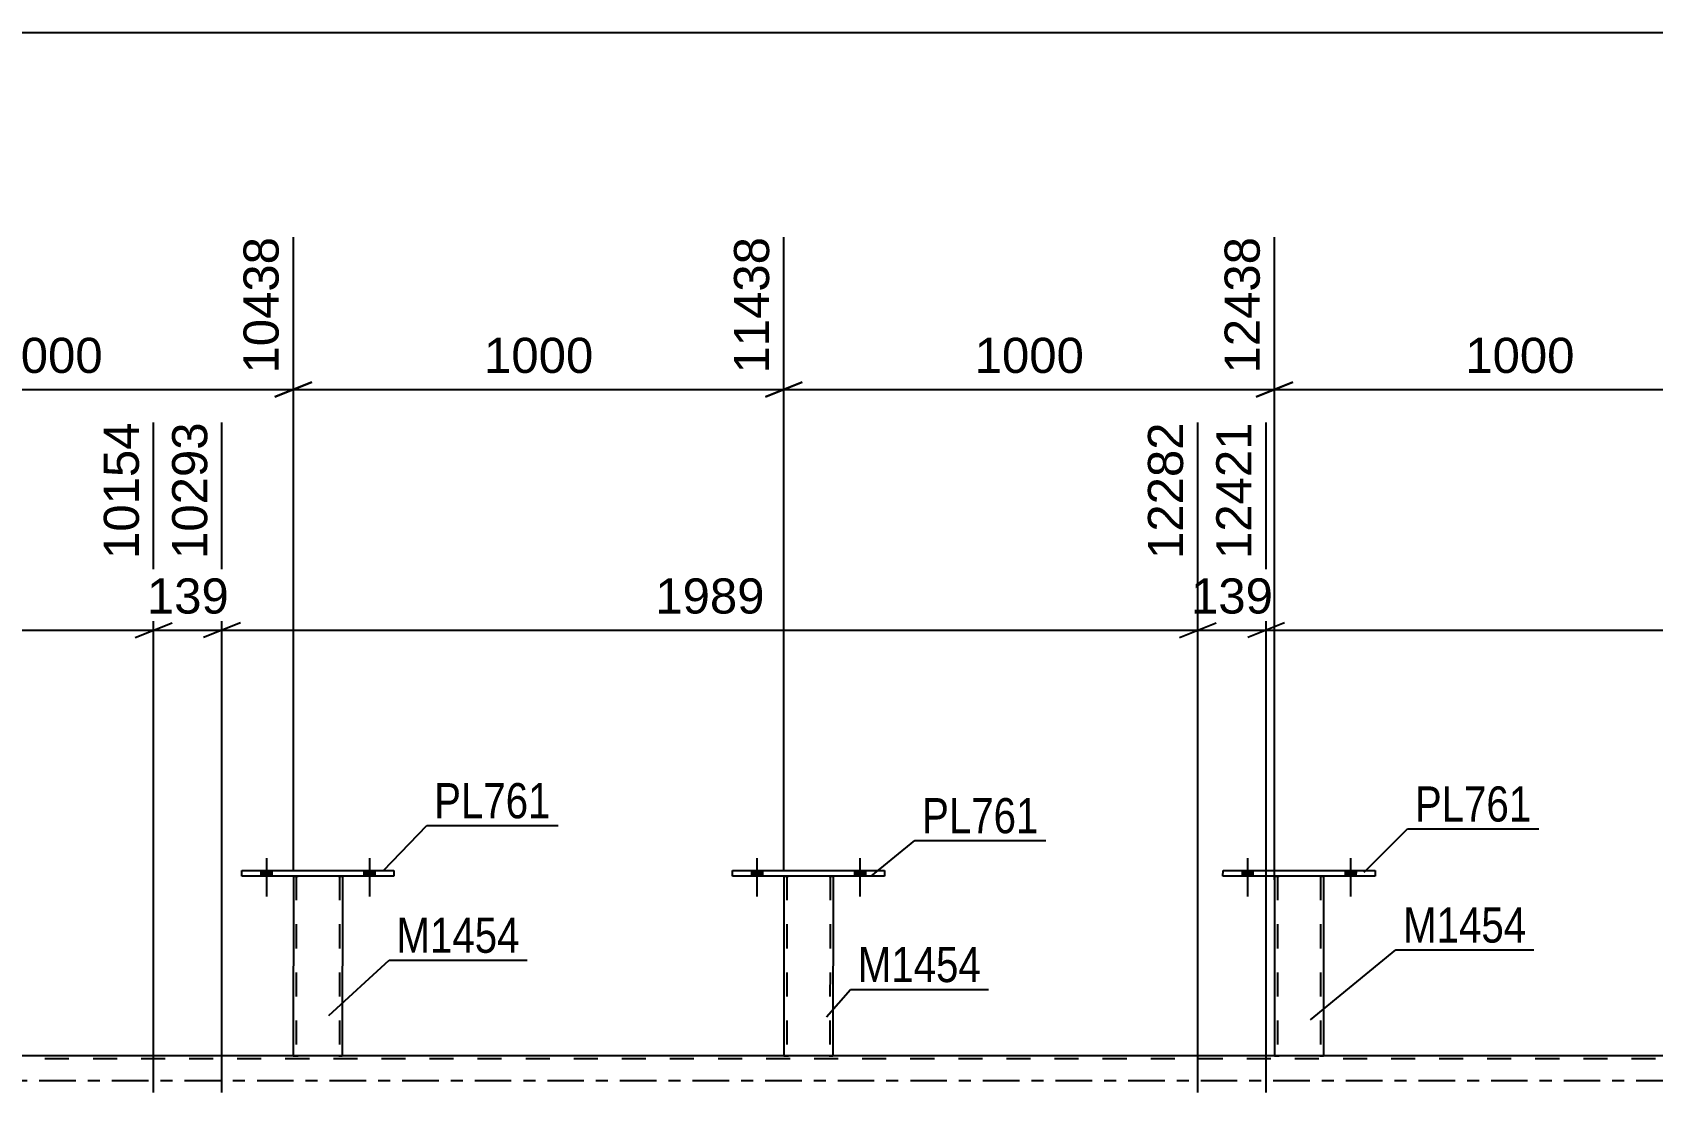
# Model space of a CAD drawing. Header units: millimetres. Extents: x -47 to 794, y -421 to 173.
# Drawn here: x 394.3 to 526.4, y -1 to 85.4 of the extents above; entities that cross this region are included whole.
import ezdxf

# ---------------------------------------------------------------- set-up
doc = ezdxf.new("R2010")
doc.units = ezdxf.units.MM
doc.linetypes.add('DXK_LINE_DOT2', pattern=[3.9198, 1.9599, -1.9599])
doc.linetypes.add('DXK_LINE_DOT3', pattern=[5.9187, 2.979, -0.9799, 0.9799, -0.9799])
doc.styles.add('Arial', font='arial.ttf', dxfattribs={"height": 0.2})
doc.styles.add('Arial Narrow', font='ARIALN.TTF', dxfattribs={"height": 0.2})

# ---------------------------------------------------------------- blocks, each defined once
blk = doc.blocks.new('Part-203724041-3693 - 3466')
at = {"color": 2, "linetype": 'Continuous'}
for p, q in [((415.6, 16.64), (415.59, 2)), ((419.6, 16.64), (419.59, 2)), ((415.63, 2), (415.59, 2)), ((415.73, 2), (415.63, 2)), ((415.89, 2), (415.73, 2)), ((419.3, 2), (415.89, 2)), ((419.45, 2), (419.3, 2)), ((419.56, 2), (419.45, 2)), ((419.59, 2), (419.56, 2))]:
    blk.add_line(p, q, dxfattribs=at)
at = {"color": 7, "linetype": 'DXK_LINE_DOT2'}
for p, q in [((415.6, 16.64), (415.6, 16.64)), ((415.6, 16.64), (415.6, 16.64)), ((415.6, 16.64), (415.6, 16.64)), ((415.63, 16.64), (415.6, 16.64)), ((415.6, 16.64), (415.63, 16.64)), ((415.74, 16.64), (415.63, 16.64)), ((415.63, 16.64), (415.74, 16.64)), ((415.89, 16.64), (415.74, 16.64)), ((415.74, 16.64), (415.89, 16.64)), ((415.84, 16.64), (415.83, 2)), ((415.84, 16.64), (415.84, 16.64)), ((415.86, 16.64), (415.84, 16.64)), ((415.84, 16.64), (415.86, 16.64)), ((415.91, 16.64), (415.86, 16.64)), ((415.86, 16.64), (415.91, 16.64)), ((419.3, 16.64), (415.89, 16.64)), ((419.3, 16.64), (415.89, 16.64)), ((419.21, 16.64), (415.91, 16.64)), ((415.91, 16.64), (415.98, 16.64)), ((419.29, 16.64), (415.98, 16.64)), ((419.29, 16.64), (419.21, 16.64)), ((419.34, 16.64), (419.29, 16.64)), ((419.29, 16.64), (419.34, 16.64)), ((419.3, 16.64), (419.46, 16.64)), ((419.46, 16.64), (419.3, 16.64)), ((419.36, 16.64), (419.34, 16.64)), ((419.34, 16.64), (419.36, 16.64)), ((419.36, 16.64), (419.35, 2)), ((419.36, 16.64), (419.36, 16.64)), ((419.46, 16.64), (419.56, 16.64)), ((419.56, 16.64), (419.46, 16.64)), ((419.56, 16.64), (419.6, 16.64)), ((419.6, 16.64), (419.56, 16.64)), ((419.6, 16.64), (419.6, 16.64)), ((419.6, 16.64), (419.6, 16.64)), ((419.6, 16.64), (419.6, 16.64)), ((415.59, 2), (415.63, 2)), ((415.63, 2), (415.73, 2)), ((415.73, 2), (415.89, 2)), ((415.83, 2), (415.85, 2)), ((415.83, 2), (415.85, 2)), ((419.2, 2), (415.85, 2)), ((415.85, 2), (415.89, 2)), ((419.3, 2), (415.89, 2)), ((415.89, 2), (415.9, 2)), ((415.9, 2), (415.98, 2)), ((419.33, 2), (415.98, 2)), ((419.28, 2), (419.2, 2)), ((419.33, 2), (419.28, 2)), ((419.3, 2), (419.45, 2)), ((419.35, 2), (419.33, 2)), ((419.33, 2), (419.35, 2)), ((419.45, 2), (419.56, 2)), ((419.56, 2), (419.59, 2))]:
    blk.add_line(p, q, dxfattribs=at)
blk = doc.blocks.new('Part-203724041-3563 - 3466')
at = {"color": 7, "linetype": 'DXK_LINE_DOT2'}
for p, q in [((718.73, 1.76), (33.84, 1.76)), ((419.59, 2), (419.11, 2)), ((459.59, 2), (459.11, 2)), ((499.59, 2), (499.11, 2))]:
    blk.add_line(p, q, dxfattribs=at)
at = {"color": 2, "linetype": 'Continuous'}
for p, q in [((419.11, 2), (379.59, 2)), ((459.11, 2), (419.59, 2)), ((499.11, 2), (459.59, 2)), ((539.11, 2), (499.59, 2))]:
    blk.add_line(p, q, dxfattribs=at)
at = {"color": 7, "linetype": 'DXK_LINE_DOT3'}
blk.add_line((33.84, 0), (728.53, 0), dxfattribs=at)
blk = doc.blocks.new('Bolt-203724041-3518 - 3466')
at = {"linetype": 'Continuous'}
for points in [[(492.95, 16.64), (493.83, 16.64), (493.84, 17.12), (492.96, 17.12)], [(501.35, 16.64), (502.23, 16.64), (502.24, 17.12), (501.36, 17.12)]]:
    blk.add_hatch(color=1, dxfattribs=at).paths.add_polyline_path(points)
at = {"color": 1, "linetype": 'Continuous'}
for p, q in [((493.4, 18.12), (493.39, 15)), ((501.8, 18.12), (501.79, 15)), ((492.96, 17.12), (492.95, 16.64)), ((493.84, 17.12), (493.83, 16.64)), ((501.36, 17.12), (501.35, 16.64)), ((502.24, 17.12), (502.23, 16.64))]:
    blk.add_line(p, q, dxfattribs=at)
blk = doc.blocks.new('Bolt-203724041-3523 - 3466')
at = {"linetype": 'Continuous'}
for points in [[(492.95, 16.64), (493.83, 16.64), (493.84, 17.12), (492.96, 17.12)], [(501.35, 16.64), (502.23, 16.64), (502.24, 17.12), (501.36, 17.12)]]:
    blk.add_hatch(color=1, dxfattribs=at).paths.add_polyline_path(points)
at = {"color": 1, "linetype": 'Continuous'}
for p, q in [((493.4, 18.12), (493.39, 15)), ((501.8, 18.12), (501.79, 15)), ((492.96, 17.12), (492.95, 16.64)), ((493.84, 17.12), (493.83, 16.64)), ((501.36, 17.12), (501.35, 16.64)), ((502.24, 17.12), (502.23, 16.64))]:
    blk.add_line(p, q, dxfattribs=at)
blk = doc.blocks.new('Bolt-203724041-3524 - 3466')
at = {"linetype": 'Continuous'}
for points in [[(452.96, 16.64), (453.84, 16.64), (453.84, 17.12), (452.96, 17.12)], [(461.36, 16.64), (462.24, 16.64), (462.24, 17.12), (461.36, 17.12)]]:
    blk.add_hatch(color=1, dxfattribs=at).paths.add_polyline_path(points)
at = {"color": 1, "linetype": 'Continuous'}
for p, q in [((453.4, 18.12), (453.39, 15)), ((461.8, 18.12), (461.79, 15)), ((452.96, 17.12), (452.96, 16.64)), ((453.84, 17.12), (453.84, 16.64)), ((461.36, 17.12), (461.36, 16.64)), ((462.24, 17.12), (462.24, 16.64))]:
    blk.add_line(p, q, dxfattribs=at)
blk = doc.blocks.new('Bolt-203724041-3525 - 3466')
at = {"linetype": 'Continuous'}
for points in [[(452.96, 16.64), (453.84, 16.64), (453.84, 17.12), (452.96, 17.12)], [(461.36, 16.64), (462.24, 16.64), (462.24, 17.12), (461.36, 17.12)]]:
    blk.add_hatch(color=1, dxfattribs=at).paths.add_polyline_path(points)
at = {"color": 1, "linetype": 'Continuous'}
for p, q in [((453.4, 18.12), (453.39, 15)), ((461.8, 18.12), (461.79, 15)), ((452.96, 17.12), (452.96, 16.64)), ((453.84, 17.12), (453.84, 16.64)), ((461.36, 17.12), (461.36, 16.64)), ((462.24, 17.12), (462.24, 16.64))]:
    blk.add_line(p, q, dxfattribs=at)
blk = doc.blocks.new('Bolt-203724041-3526 - 3466')
at = {"linetype": 'Continuous'}
for points in [[(412.96, 16.64), (413.84, 16.64), (413.84, 17.12), (412.96, 17.12)], [(421.36, 16.64), (422.24, 16.64), (422.24, 17.12), (421.36, 17.12)]]:
    blk.add_hatch(color=1, dxfattribs=at).paths.add_polyline_path(points)
at = {"color": 1, "linetype": 'Continuous'}
for p, q in [((413.4, 18.12), (413.4, 15)), ((421.8, 18.12), (421.8, 15)), ((412.96, 17.12), (412.96, 16.64)), ((413.84, 17.12), (413.84, 16.64)), ((421.36, 17.12), (421.36, 16.64)), ((422.24, 17.12), (422.24, 16.64))]:
    blk.add_line(p, q, dxfattribs=at)
blk = doc.blocks.new('Bolt-203724041-3527 - 3466')
at = {"linetype": 'Continuous'}
for points in [[(412.96, 16.64), (413.84, 16.64), (413.84, 17.12), (412.96, 17.12)], [(421.36, 16.64), (422.24, 16.64), (422.24, 17.12), (421.36, 17.12)]]:
    blk.add_hatch(color=1, dxfattribs=at).paths.add_polyline_path(points)
at = {"color": 1, "linetype": 'Continuous'}
for p, q in [((413.4, 18.12), (413.4, 15)), ((421.8, 18.12), (421.8, 15)), ((412.96, 17.12), (412.96, 16.64)), ((413.84, 17.12), (413.84, 16.64)), ((421.36, 17.12), (421.36, 16.64)), ((422.24, 17.12), (422.24, 16.64))]:
    blk.add_line(p, q, dxfattribs=at)
blk = doc.blocks.new('Part-203724041-3673 - 3466')
at = {"color": 2, "linetype": 'Continuous'}
for p, q in [((495.59, 16.64), (495.59, 2)), ((499.59, 16.64), (499.59, 2)), ((495.63, 2), (495.59, 2)), ((495.73, 2), (495.63, 2)), ((495.89, 2), (495.73, 2)), ((499.29, 2), (495.89, 2)), ((499.45, 2), (499.29, 2)), ((499.55, 2), (499.45, 2)), ((499.59, 2), (499.55, 2))]:
    blk.add_line(p, q, dxfattribs=at)
at = {"color": 7, "linetype": 'DXK_LINE_DOT2'}
for p, q in [((495.59, 16.64), (495.59, 16.64)), ((495.59, 16.64), (495.59, 16.64)), ((495.59, 16.64), (495.59, 16.64)), ((495.63, 16.64), (495.59, 16.64)), ((495.59, 16.64), (495.63, 16.64)), ((495.74, 16.64), (495.63, 16.64)), ((495.63, 16.64), (495.74, 16.64)), ((495.89, 16.64), (495.74, 16.64)), ((495.74, 16.64), (495.89, 16.64)), ((495.83, 16.64), (495.83, 16.64)), ((495.83, 16.64), (495.83, 2)), ((495.85, 16.64), (495.83, 16.64)), ((495.83, 16.64), (495.85, 16.64)), ((495.91, 16.64), (495.85, 16.64)), ((495.85, 16.64), (495.91, 16.64)), ((499.3, 16.64), (495.89, 16.64)), ((499.3, 16.64), (495.89, 16.64)), ((499.21, 16.64), (495.91, 16.64)), ((495.91, 16.64), (495.98, 16.64)), ((499.28, 16.64), (495.98, 16.64)), ((499.28, 16.64), (499.21, 16.64)), ((499.34, 16.64), (499.28, 16.64)), ((499.28, 16.64), (499.34, 16.64)), ((499.3, 16.64), (499.45, 16.64)), ((499.45, 16.64), (499.3, 16.64)), ((499.35, 16.64), (499.34, 16.64)), ((499.34, 16.64), (499.35, 16.64)), ((499.35, 16.64), (499.35, 16.64)), ((499.35, 16.64), (499.35, 2)), ((499.45, 16.64), (499.56, 16.64)), ((499.56, 16.64), (499.45, 16.64)), ((499.56, 16.64), (499.59, 16.64)), ((499.59, 16.64), (499.56, 16.64)), ((499.59, 16.64), (499.59, 16.64)), ((499.59, 16.64), (499.59, 16.64)), ((499.59, 16.64), (499.59, 16.64)), ((495.59, 2), (495.63, 2)), ((495.63, 2), (495.73, 2)), ((495.73, 2), (495.89, 2)), ((495.83, 2), (495.85, 2)), ((495.83, 2), (495.85, 2)), ((499.2, 2), (495.85, 2)), ((495.85, 2), (495.89, 2)), ((499.29, 2), (495.89, 2)), ((495.89, 2), (495.9, 2)), ((495.9, 2), (495.98, 2)), ((499.33, 2), (495.98, 2)), ((499.28, 2), (499.2, 2)), ((499.33, 2), (499.28, 2)), ((499.29, 2), (499.45, 2)), ((499.35, 2), (499.33, 2)), ((499.33, 2), (499.35, 2)), ((499.45, 2), (499.55, 2)), ((499.55, 2), (499.59, 2))]:
    blk.add_line(p, q, dxfattribs=at)
blk = doc.blocks.new('Part-203724041-3668 - 3466')
at = {"color": 2, "linetype": 'Continuous'}
for p, q in [((491.39, 16.64), (491.4, 17.12)), ((503.79, 16.64), (491.39, 16.64)), ((491.4, 17.12), (503.8, 17.12)), ((503.8, 17.12), (503.79, 16.64))]:
    blk.add_line(p, q, dxfattribs=at)
blk = doc.blocks.new('Part-203724041-3678 - 3466')
at = {"color": 2, "linetype": 'Continuous'}
for p, q in [((451.4, 16.64), (451.4, 17.12)), ((451.4, 17.12), (463.8, 17.12)), ((463.8, 16.64), (451.4, 16.64)), ((463.8, 17.12), (463.8, 16.64))]:
    blk.add_line(p, q, dxfattribs=at)
blk = doc.blocks.new('Part-203724041-3683 - 3466')
at = {"color": 2, "linetype": 'Continuous'}
for p, q in [((455.6, 16.64), (455.59, 2)), ((459.6, 16.64), (459.59, 2)), ((455.63, 2), (455.59, 2)), ((455.73, 2), (455.63, 2)), ((455.89, 2), (455.73, 2)), ((459.29, 2), (455.89, 2)), ((459.45, 2), (459.29, 2)), ((459.55, 2), (459.45, 2)), ((459.59, 2), (459.55, 2))]:
    blk.add_line(p, q, dxfattribs=at)
at = {"color": 7, "linetype": 'DXK_LINE_DOT2'}
for p, q in [((455.6, 16.64), (455.6, 16.64)), ((455.6, 16.64), (455.6, 16.64)), ((455.6, 16.64), (455.6, 16.64)), ((455.63, 16.64), (455.6, 16.64)), ((455.6, 16.64), (455.63, 16.64)), ((455.74, 16.64), (455.63, 16.64)), ((455.63, 16.64), (455.74, 16.64)), ((455.89, 16.64), (455.74, 16.64)), ((455.74, 16.64), (455.89, 16.64)), ((455.84, 16.64), (455.83, 2)), ((455.84, 16.64), (455.84, 16.64)), ((455.85, 16.64), (455.84, 16.64)), ((455.84, 16.64), (455.85, 16.64)), ((455.91, 16.64), (455.85, 16.64)), ((455.85, 16.64), (455.91, 16.64)), ((459.3, 16.64), (455.89, 16.64)), ((459.3, 16.64), (455.89, 16.64)), ((459.21, 16.64), (455.91, 16.64)), ((455.91, 16.64), (455.98, 16.64)), ((459.28, 16.64), (455.98, 16.64)), ((459.28, 16.64), (459.21, 16.64)), ((459.34, 16.64), (459.28, 16.64)), ((459.28, 16.64), (459.34, 16.64)), ((459.3, 16.64), (459.45, 16.64)), ((459.45, 16.64), (459.3, 16.64)), ((459.36, 16.64), (459.34, 16.64)), ((459.34, 16.64), (459.36, 16.64)), ((459.36, 16.64), (459.35, 2)), ((459.36, 16.64), (459.36, 16.64)), ((459.45, 16.64), (459.56, 16.64)), ((459.56, 16.64), (459.45, 16.64)), ((459.56, 16.64), (459.6, 16.64)), ((459.6, 16.64), (459.56, 16.64)), ((459.6, 16.64), (459.6, 16.64)), ((459.6, 16.64), (459.6, 16.64)), ((459.6, 16.64), (459.6, 16.64)), ((455.59, 2), (455.63, 2)), ((455.63, 2), (455.73, 2)), ((455.73, 2), (455.89, 2)), ((455.83, 2), (455.85, 2)), ((455.83, 2), (455.85, 2)), ((459.2, 2), (455.85, 2)), ((455.85, 2), (455.89, 2)), ((459.29, 2), (455.89, 2)), ((455.89, 2), (455.9, 2)), ((455.9, 2), (455.98, 2)), ((459.33, 2), (455.98, 2)), ((459.28, 2), (459.2, 2)), ((459.33, 2), (459.28, 2)), ((459.29, 2), (459.45, 2)), ((459.35, 2), (459.33, 2)), ((459.33, 2), (459.35, 2)), ((459.45, 2), (459.55, 2)), ((459.55, 2), (459.59, 2))]:
    blk.add_line(p, q, dxfattribs=at)
blk = doc.blocks.new('Part-203724041-3688 - 3466')
at = {"color": 2, "linetype": 'Continuous'}
for p, q in [((411.4, 16.64), (411.4, 17.12)), ((411.4, 17.12), (423.8, 17.12)), ((423.8, 16.64), (411.4, 16.64)), ((423.8, 17.12), (423.8, 16.64))]:
    blk.add_line(p, q, dxfattribs=at)
blk = doc.blocks.new('StraightDimension-203724041-4787 - 3466')
at = {"color": 7, "linetype": 'Continuous'}
for p, q in [((415.6, 17.07), (415.6, 68.75)), ((455.59, 17.06), (455.59, 68.75)), ((417.1, 56.93), (414.1, 55.73)), ((454.09, 55.73), (457.09, 56.93)), ((415.6, 56.33), (455.59, 56.33))]:
    blk.add_line(p, q, dxfattribs=at)
at = {"color": 0}
blk.add_wipeout([(440.64, 57.08), (440.64, 61.28), (430.55, 61.28), (430.55, 57.08)], dxfattribs=at)
at = {"color": 3, "style": 'Arial'}
blk.add_text('1000', height=2.865, dxfattribs=at).set_placement((431.15, 57.68))
at = {"color": 0, "linetype": 'Continuous'}
blk.add_wipeout([(454.99, 69.35), (450.79, 69.35), (450.79, 57.03), (454.99, 57.03)], dxfattribs=at)
at = {"color": 3, "linetype": 'Continuous', "style": 'Arial'}
blk.add_text('11438', height=2.865, rotation=90.0002, dxfattribs=at).set_placement((454.39, 57.63))
blk = doc.blocks.new('StraightDimension-203724041-4600 - 3466')
at = {"color": 7, "linetype": 'Continuous'}
for p, q in [((494.91, -1), (494.91, 53.63)), ((574.47, -1), (574.47, 53.63)), ((496.41, 37.31), (493.41, 36.11)), ((572.97, 36.11), (575.97, 37.31)), ((494.91, 36.71), (574.47, 36.71))]:
    blk.add_line(p, q, dxfattribs=at)
at = {"color": 0}
blk.add_wipeout([(539.74, 37.46), (539.74, 41.66), (529.65, 41.66), (529.65, 37.46)], dxfattribs=at)
at = {"color": 3, "style": 'Arial'}
blk.add_text('1989', height=2.865, dxfattribs=at).set_placement((530.25, 38.06))
at = {"color": 0, "linetype": 'Continuous'}
blk.add_wipeout([(573.87, 54.23), (569.67, 54.23), (569.67, 41.91), (573.87, 41.91)], dxfattribs=at)
at = {"color": 3, "linetype": 'Continuous', "style": 'Arial'}
blk.add_text('14410', height=2.865, rotation=90.0002, dxfattribs=at).set_placement((573.27, 42.51))
blk = doc.blocks.new('StraightDimension-203724041-4710 - 3466')
at = {"color": 7, "linetype": 'Continuous'}
for p, q in [((404.21, -1), (404.21, 53.63)), ((324.65, -1), (324.65, 51.4)), ((326.15, 37.31), (323.15, 36.11)), ((402.71, 36.11), (405.71, 37.31)), ((324.65, 36.71), (404.21, 36.71))]:
    blk.add_line(p, q, dxfattribs=at)
at = {"color": 0}
blk.add_wipeout([(369.47, 37.46), (369.47, 41.66), (359.38, 41.66), (359.38, 37.46)], dxfattribs=at)
at = {"color": 3, "style": 'Arial'}
blk.add_text('1989', height=2.865, dxfattribs=at).set_placement((359.98, 38.06))
at = {"color": 0, "linetype": 'Continuous'}
blk.add_wipeout([(403.61, 54.23), (399.41, 54.23), (399.41, 41.91), (403.61, 41.91)], dxfattribs=at)
at = {"color": 3, "linetype": 'Continuous', "style": 'Arial'}
blk.add_text('10154', height=2.865, rotation=90.0002, dxfattribs=at).set_placement((403.01, 42.51))
blk = doc.blocks.new('StraightDimension-203724041-4803 - 3466')
at = {"color": 7, "linetype": 'Continuous'}
for p, q in [((455.59, 17.06), (455.59, 68.75)), ((495.59, 16.35), (495.59, 68.75)), ((457.09, 56.93), (454.09, 55.73)), ((494.09, 55.73), (497.09, 56.93)), ((455.59, 56.33), (495.59, 56.33))]:
    blk.add_line(p, q, dxfattribs=at)
at = {"color": 0}
blk.add_wipeout([(480.64, 57.08), (480.64, 61.28), (470.55, 61.28), (470.55, 57.08)], dxfattribs=at)
at = {"color": 3, "style": 'Arial'}
blk.add_text('1000', height=2.865, dxfattribs=at).set_placement((471.15, 57.68))
at = {"color": 0, "linetype": 'Continuous'}
blk.add_wipeout([(494.99, 69.35), (490.79, 69.35), (490.79, 57.03), (494.99, 57.03)], dxfattribs=at)
at = {"color": 3, "linetype": 'Continuous', "style": 'Arial'}
blk.add_text('12438', height=2.865, rotation=90.0002, dxfattribs=at).set_placement((494.39, 57.63))
blk = doc.blocks.new('StraightDimension-203724041-4771 - 3466')
at = {"color": 7, "linetype": 'Continuous'}
for p, q in [((415.6, 17.07), (415.6, 68.75)), ((375.6, 17.58), (375.6, 66.52)), ((377.1, 56.93), (374.1, 55.73)), ((414.1, 55.73), (417.1, 56.93)), ((375.6, 56.33), (415.6, 56.33))]:
    blk.add_line(p, q, dxfattribs=at)
at = {"color": 0}
blk.add_wipeout([(400.64, 57.08), (400.64, 61.28), (390.55, 61.28), (390.55, 57.08)], dxfattribs=at)
at = {"color": 3, "style": 'Arial'}
blk.add_text('1000', height=2.865, dxfattribs=at).set_placement((391.15, 57.68))
at = {"color": 0, "linetype": 'Continuous'}
blk.add_wipeout([(415, 69.35), (410.8, 69.35), (410.8, 57.03), (415, 57.03)], dxfattribs=at)
at = {"color": 3, "linetype": 'Continuous', "style": 'Arial'}
blk.add_text('10438', height=2.865, rotation=90.0002, dxfattribs=at).set_placement((414.4, 57.63))
blk = doc.blocks.new('StraightDimension-203724041-4622 - 3466')
at = {"color": 7, "linetype": 'Continuous'}
for p, q in [((489.34, -1), (489.34, 53.63)), ((494.91, -1), (494.91, 53.63)), ((487.84, 36.11), (490.84, 37.31)), ((496.41, 37.31), (493.41, 36.11)), ((489.34, 36.71), (494.91, 36.71))]:
    blk.add_line(p, q, dxfattribs=at)
at = {"color": 0}
blk.add_wipeout([(496.06, 37.46), (496.06, 41.66), (488.19, 41.66), (488.19, 37.46)], dxfattribs=at)
at = {"color": 3, "style": 'Arial'}
blk.add_text('139', height=2.865, dxfattribs=at).set_placement((488.79, 38.06))
at = {"color": 0, "linetype": 'Continuous'}
blk.add_wipeout([(494.31, 54.23), (490.11, 54.23), (490.11, 41.91), (494.31, 41.91)], dxfattribs=at)
at = {"color": 3, "linetype": 'Continuous', "style": 'Arial'}
blk.add_text('12421', height=2.865, rotation=90.0002, dxfattribs=at).set_placement((493.71, 42.51))
blk = doc.blocks.new('StraightDimension-203724041-4666 - 3466')
at = {"color": 7, "linetype": 'Continuous'}
for p, q in [((409.78, -1), (409.78, 53.63)), ((489.34, -1), (489.34, 53.63)), ((411.28, 37.31), (408.28, 36.11)), ((487.84, 36.11), (490.84, 37.31)), ((409.78, 36.71), (489.34, 36.71))]:
    blk.add_line(p, q, dxfattribs=at)
at = {"color": 0}
blk.add_wipeout([(454.61, 37.46), (454.61, 41.66), (444.51, 41.66), (444.51, 37.46)], dxfattribs=at)
at = {"color": 3, "style": 'Arial'}
blk.add_text('1989', height=2.865, dxfattribs=at).set_placement((445.11, 38.06))
at = {"color": 0, "linetype": 'Continuous'}
blk.add_wipeout([(488.74, 54.23), (484.54, 54.23), (484.54, 41.91), (488.74, 41.91)], dxfattribs=at)
at = {"color": 3, "linetype": 'Continuous', "style": 'Arial'}
blk.add_text('12282', height=2.865, rotation=90.0002, dxfattribs=at).set_placement((488.14, 42.51))
blk = doc.blocks.new('StraightDimension-203724041-4688 - 3466')
at = {"color": 7, "linetype": 'Continuous'}
for p, q in [((404.21, -1), (404.21, 53.63)), ((409.78, -1), (409.78, 53.63)), ((402.71, 36.11), (405.71, 37.31)), ((411.28, 37.31), (408.28, 36.11)), ((404.21, 36.71), (409.78, 36.71))]:
    blk.add_line(p, q, dxfattribs=at)
at = {"color": 0}
blk.add_wipeout([(410.93, 37.46), (410.93, 41.66), (403.06, 41.66), (403.06, 37.46)], dxfattribs=at)
at = {"color": 3, "style": 'Arial'}
blk.add_text('139', height=2.865, dxfattribs=at).set_placement((403.66, 38.06))
at = {"color": 0, "linetype": 'Continuous'}
blk.add_wipeout([(409.18, 54.23), (404.98, 54.23), (404.98, 41.91), (409.18, 41.91)], dxfattribs=at)
at = {"color": 3, "linetype": 'Continuous', "style": 'Arial'}
blk.add_text('10293', height=2.865, rotation=90.0002, dxfattribs=at).set_placement((408.58, 42.51))
blk = doc.blocks.new('StraightDimension-203724041-4763 - 3466')
at = {"color": 7, "linetype": 'Continuous'}
for p, q in [((495.59, 16.35), (495.59, 68.75)), ((535.59, 16.34), (535.59, 68.75)), ((497.09, 56.93), (494.09, 55.73)), ((534.09, 55.73), (537.09, 56.93)), ((495.59, 56.33), (535.59, 56.33))]:
    blk.add_line(p, q, dxfattribs=at)
at = {"color": 0}
blk.add_wipeout([(520.64, 57.08), (520.64, 61.28), (510.55, 61.28), (510.55, 57.08)], dxfattribs=at)
at = {"color": 3, "style": 'Arial'}
blk.add_text('1000', height=2.865, dxfattribs=at).set_placement((511.15, 57.68))
at = {"color": 0, "linetype": 'Continuous'}
blk.add_wipeout([(534.99, 69.35), (530.79, 69.35), (530.79, 57.03), (534.99, 57.03)], dxfattribs=at)
at = {"color": 3, "linetype": 'Continuous', "style": 'Arial'}
blk.add_text('13438', height=2.865, rotation=90.0002, dxfattribs=at).set_placement((534.39, 57.63))
blk = doc.blocks.new('StraightDimension-203724041-3424 - 2543')
at = {"color": 7, "linetype": 'Continuous'}
blk.add_line((8.34, 85.44), (718.79, 85.44), dxfattribs=at)
blk = doc.blocks.new('Mark-203724041-3669 - 3466')
at = {"color": 0}
blk.add_wipeout([(516.13, 11.23), (516.13, 14.23), (506.08, 14.23), (506.08, 11.23)], dxfattribs=at)
blk.add_wipeout([(516.13, 11.23), (516.13, 14.23), (506.08, 14.23), (506.08, 11.23)], dxfattribs=at)
at = {"color": 30, "linetype": 'Continuous'}
for p, q in [((498.52, 4.92), (505.48, 10.63)), ((505.48, 10.63), (516.73, 10.63))]:
    blk.add_line(p, q, dxfattribs=at)
at = {"color": 3, "style": 'Arial Narrow'}
blk.add_text('M1454', height=2.863, dxfattribs=at).set_placement((506.08, 11.23))
blk = doc.blocks.new('Mark-203724041-3679 - 3466')
at = {"color": 0}
blk.add_wipeout([(471.67, 8.01), (471.67, 11.01), (461.62, 11.01), (461.62, 8.01)], dxfattribs=at)
blk.add_wipeout([(471.67, 8.01), (471.67, 11.01), (461.62, 11.01), (461.62, 8.01)], dxfattribs=at)
at = {"color": 30, "linetype": 'Continuous'}
for p, q in [((459.08, 5.18), (461.02, 7.41)), ((461.02, 7.41), (472.27, 7.41))]:
    blk.add_line(p, q, dxfattribs=at)
at = {"color": 3, "style": 'Arial Narrow'}
blk.add_text('M1454', height=2.863, dxfattribs=at).set_placement((461.62, 8.01))
blk = doc.blocks.new('Mark-203724041-3664 - 3466')
at = {"color": 0}
blk.add_wipeout([(516.55, 21.1), (516.55, 24.1), (507.04, 24.1), (507.04, 21.1)], dxfattribs=at)
blk.add_wipeout([(516.55, 21.1), (516.55, 24.1), (507.04, 24.1), (507.04, 21.1)], dxfattribs=at)
at = {"color": 30, "linetype": 'Continuous'}
for p, q in [((502.91, 16.96), (506.44, 20.5)), ((506.44, 20.5), (517.15, 20.5))]:
    blk.add_line(p, q, dxfattribs=at)
at = {"color": 3, "style": 'Arial Narrow'}
blk.add_text('PL761', height=2.863, dxfattribs=at).set_placement((507.04, 21.1))
blk = doc.blocks.new('Mark-203724041-3674 - 3466')
at = {"color": 0}
blk.add_wipeout([(476.36, 20.15), (476.36, 23.15), (466.86, 23.15), (466.86, 20.15)], dxfattribs=at)
blk.add_wipeout([(476.36, 20.15), (476.36, 23.15), (466.86, 23.15), (466.86, 20.15)], dxfattribs=at)
at = {"color": 30, "linetype": 'Continuous'}
for p, q in [((462.72, 16.64), (466.26, 19.55)), ((466.26, 19.55), (476.96, 19.55))]:
    blk.add_line(p, q, dxfattribs=at)
at = {"color": 3, "style": 'Arial Narrow'}
blk.add_text('PL761', height=2.863, dxfattribs=at).set_placement((466.86, 20.15))
blk = doc.blocks.new('Mark-203724041-3684 - 3466')
at = {"color": 0}
blk.add_wipeout([(436.58, 21.37), (436.58, 24.37), (427.08, 24.37), (427.08, 21.37)], dxfattribs=at)
blk.add_wipeout([(436.58, 21.37), (436.58, 24.37), (427.08, 24.37), (427.08, 21.37)], dxfattribs=at)
at = {"color": 30, "linetype": 'Continuous'}
for p, q in [((422.94, 17.12), (426.48, 20.77)), ((426.48, 20.77), (437.18, 20.77))]:
    blk.add_line(p, q, dxfattribs=at)
at = {"color": 3, "style": 'Arial Narrow'}
blk.add_text('PL761', height=2.863, dxfattribs=at).set_placement((427.08, 21.37))
blk = doc.blocks.new('Mark-203724041-3689 - 3466')
at = {"color": 0}
blk.add_wipeout([(434.06, 10.4), (434.06, 13.4), (424.01, 13.4), (424.01, 10.4)], dxfattribs=at)
blk.add_wipeout([(434.06, 10.4), (434.06, 13.4), (424.01, 13.4), (424.01, 10.4)], dxfattribs=at)
at = {"color": 30, "linetype": 'Continuous'}
for p, q in [((418.49, 5.29), (423.41, 9.8)), ((423.41, 9.8), (434.66, 9.8))]:
    blk.add_line(p, q, dxfattribs=at)
at = {"color": 3, "style": 'Arial Narrow'}
blk.add_text('M1454', height=2.863, dxfattribs=at).set_placement((424.01, 10.4))

msp = doc.modelspace()

# ---------------------------------------------------------------- block references
for name in ['StraightDimension-203724041-3424 - 2543', 'Bolt-203724041-3526 - 3466', 'Bolt-203724041-3527 - 3466', 'Bolt-203724041-3524 - 3466', 'Bolt-203724041-3525 - 3466', 'Bolt-203724041-3518 - 3466', 'Bolt-203724041-3523 - 3466', 'Part-203724041-3688 - 3466', 'Part-203724041-3693 - 3466', 'Part-203724041-3678 - 3466', 'Part-203724041-3683 - 3466', 'Part-203724041-3668 - 3466', 'Part-203724041-3673 - 3466', 'Part-203724041-3563 - 3466']:
    msp.add_blockref(name, (0, 0))

# ---------------------------------------------------------------- next in the draw order: block references
for name in ['StraightDimension-203724041-4787 - 3466', 'StraightDimension-203724041-4710 - 3466', 'StraightDimension-203724041-4600 - 3466']:
    msp.add_blockref(name, (0, 0))

# ---------------------------------------------------------------- next in the draw order: block references
for name in ['StraightDimension-203724041-4771 - 3466', 'StraightDimension-203724041-4803 - 3466', 'Mark-203724041-3669 - 3466']:
    msp.add_blockref(name, (0, 0))

# ---------------------------------------------------------------- next in the draw order: block references
msp.add_blockref('StraightDimension-203724041-4622 - 3466', (0, 0))

# ---------------------------------------------------------------- next in the draw order: block references
for name in ['StraightDimension-203724041-4763 - 3466', 'StraightDimension-203724041-4666 - 3466']:
    msp.add_blockref(name, (0, 0))

# ---------------------------------------------------------------- next in the draw order: block references
for name in ['StraightDimension-203724041-4688 - 3466', 'Mark-203724041-3684 - 3466', 'Mark-203724041-3664 - 3466', 'Mark-203724041-3674 - 3466', 'Mark-203724041-3689 - 3466', 'Mark-203724041-3679 - 3466']:
    msp.add_blockref(name, (0, 0))

doc.saveas('drawing.dxf')
